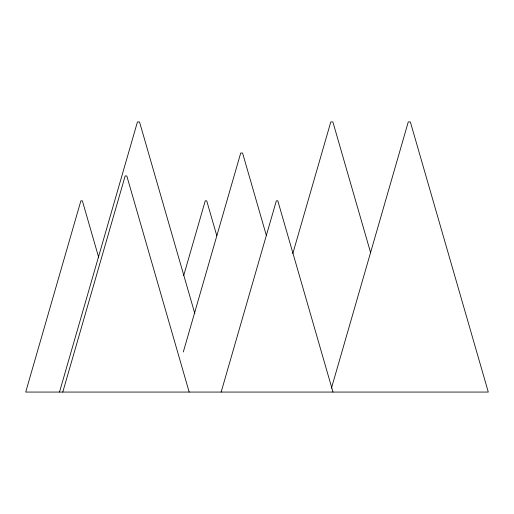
<?xml version="1.0" encoding="UTF-8"?>
<svg xmlns="http://www.w3.org/2000/svg" width="514" height="514" viewBox="0 0 514 514"><rect width="100%" height="100%" fill="white"/><g stroke="black" fill="none" stroke-linecap="round" stroke-linejoin="round"><path stroke-width="0.77" d="M59.495 392.066L137.444 121.934L139.525 121.934L194.825 313.566M62.792 392.066L125.153 175.961L126.817 175.961L189.178 392.066M183.665 275.626L205.253 200.82L206.724 200.82L216.741 235.521M183.312 351.968L240.719 153.011L242.563 153.011L266.374 235.521M221.155 392.066L276.339 200.82L277.817 200.82L332.995 392.066M292.819 253.537L330.798 121.934L332.879 121.934L370.633 252.766M331.434 388.218L408.27 121.934L410.352 121.934L488.3 392.066L25.7 392.066L80.884 200.82L82.362 200.82L98.604 257.116"/></g></svg>
